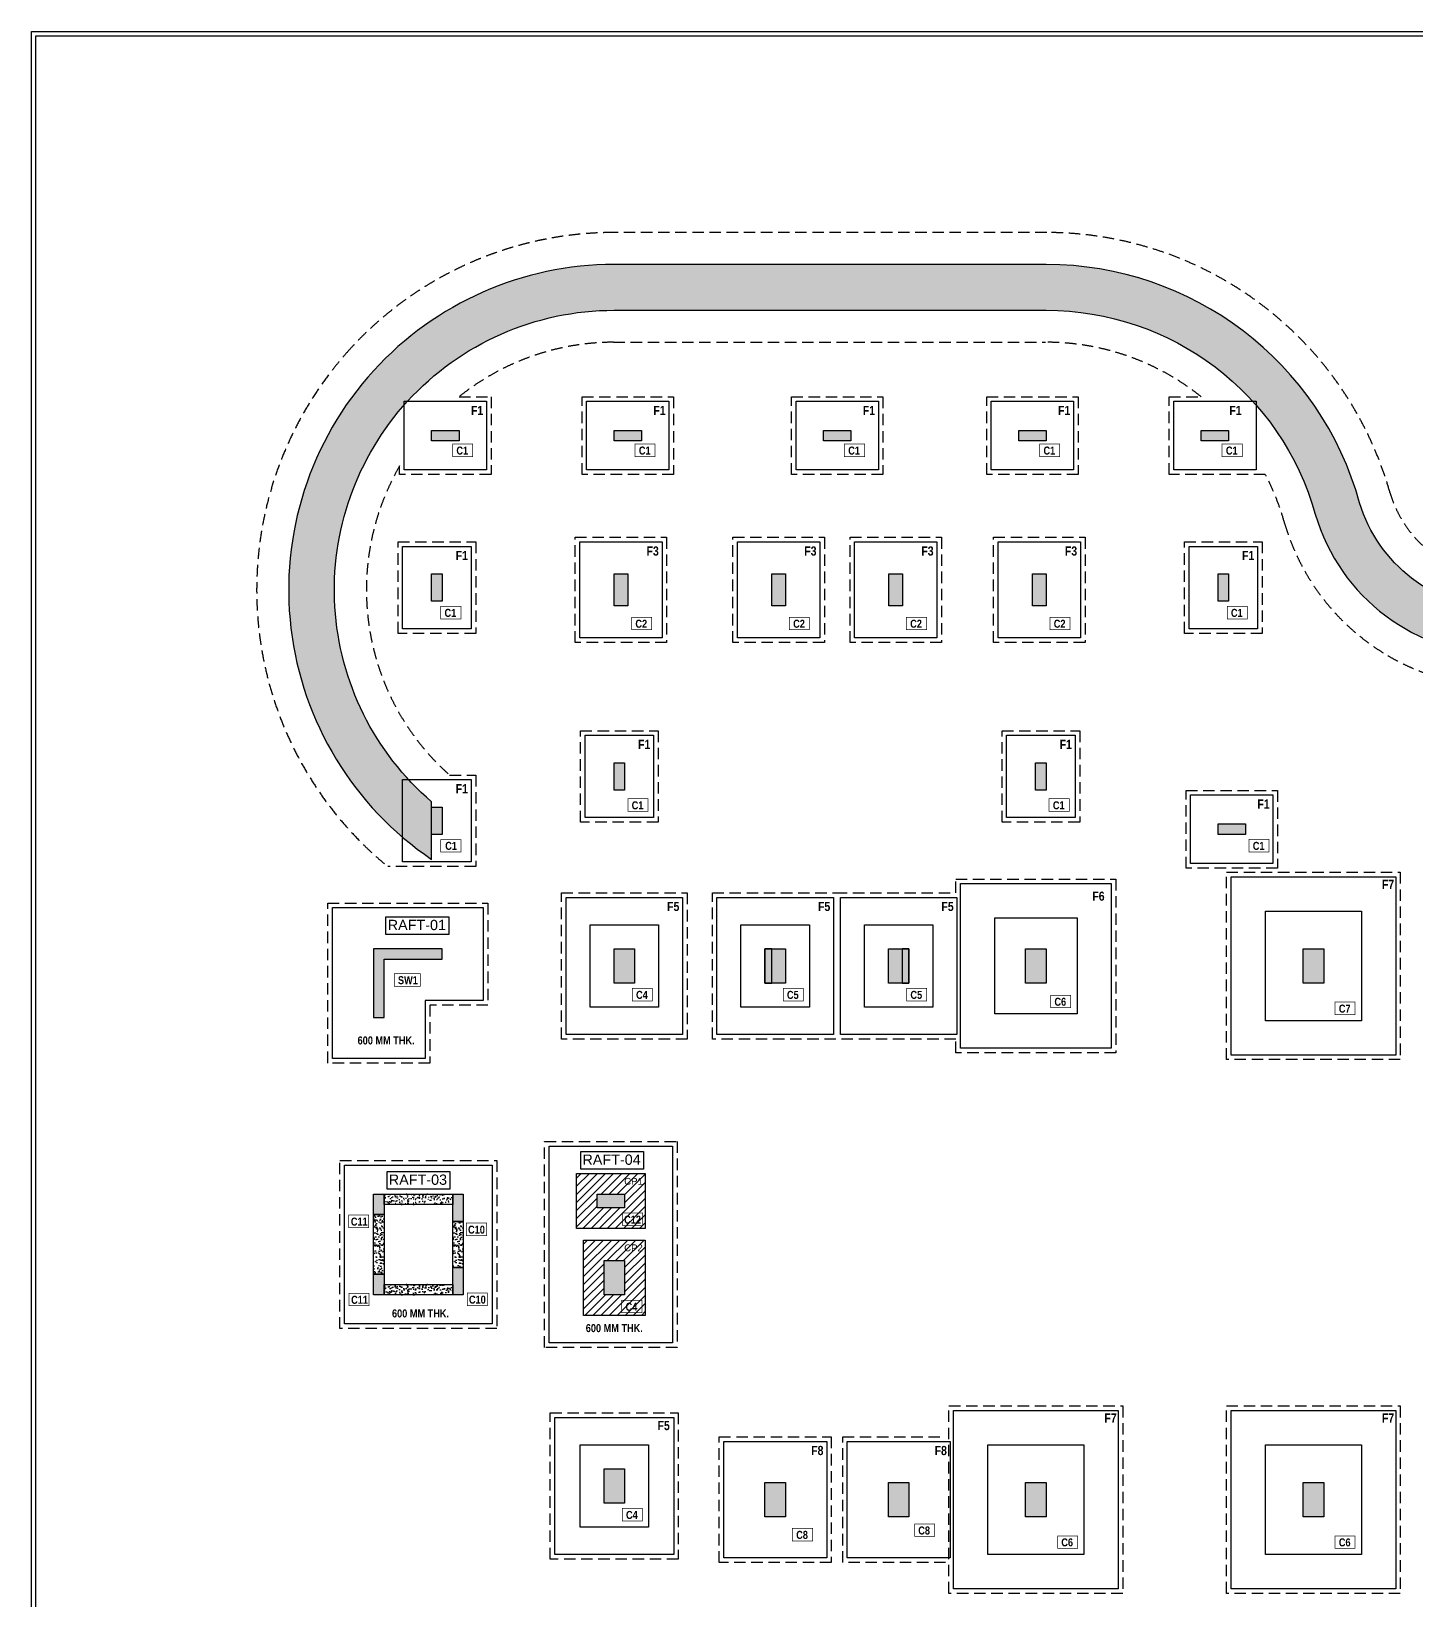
# Model space of a CAD drawing. Header units: millimetres. Extents: x 149548 to 2403857, y -1677380 to -1015873.
# Drawn here: x 2173646 to 2203943, y -1615011 to -1580687 of the extents above; entities that cross this region are included whole.
import ezdxf
from ezdxf.enums import TextEntityAlignment as Align

# ---------------------------------------------------------------- set-up
doc = ezdxf.new("R2010")
doc.units = ezdxf.units.MM
doc.header["$MEASUREMENT"] = 0
doc.linetypes.add('CONTINOUS', pattern=[0])
doc.linetypes.add('HIDDEN', pattern=[0.375, 0.25, -0.125])
for name, color, linetype in [('COL.NO', 1, 'Continuous'), ('COL.NO.', 6, 'Continuous'), ('F1', 10, 'Continuous'), ('F3', 50, 'Continuous'), ('F5', 130, 'Continuous'), ('F6', 140, 'Continuous'), ('F7', 160, 'Continuous'), ('F8', 190, 'Continuous'), ('Footing', 4, 'Continuous'), ('Footing_#_ST', 1, 'Continuous'), ('Footing_ST', 241, 'Continuous'), ('Gabion Wall', 7, 'Continuous'), ('Hatch', 8, 'Continuous'), ('Pcc_ST', 6, 'Continuous'), ('STR.COLUMN', 1, 'Continuous')]:
    doc.layers.add(name, color=color, linetype=linetype)
doc.styles.add('arial', font='arial.ttf')
doc.styles.add('ARIAL2', font='arial.ttf')
doc.styles.add('G2-TEXT', font='ARIALNB.TTF', dxfattribs={"height": 2.5})
doc.styles.add('G3-TEXT', font='ARIALNB.TTF', dxfattribs={"height": 3})
pattern_1 = [(45, (261156.2745580263, -105313.8672840141), (-88.38834764831846, 88.38834764831846), [])]

# ---------------------------------------------------------------- blocks, each defined once
blk = doc.blocks.new('Latest_Column')
at = {"layer": 'STR.COLUMN'}
h = blk.add_hatch(color=3, dxfattribs=at)
h.dxf.hatch_style = 1
h.paths.add_polyline_path([(1242322.2089967, -1252282.944410763), (1242322.2089967, -1252512.944410745), (1241722.2089967, -1252512.944410745), (1241722.2089967, -1252282.944410763)])
h = blk.add_hatch(color=3, dxfattribs=at)
h.dxf.hatch_style = 1
h.paths.add_polyline_path([(1246312.208996662, -1252282.944410781), (1246312.208996662, -1252512.944410763), (1245712.208996662, -1252512.944410763), (1245712.208996662, -1252282.944410781)])
h = blk.add_hatch(color=3, dxfattribs=at)
h.dxf.hatch_style = 1
h.paths.add_polyline_path([(1250892.2089967, -1252282.944410781), (1250892.2089967, -1252512.944410763), (1250292.2089967, -1252512.944410763), (1250292.2089967, -1252282.944410781)])
h = blk.add_hatch(color=3, dxfattribs=at)
h.dxf.hatch_style = 1
h.paths.add_polyline_path([(1255162.2089967, -1252282.944410763), (1255162.2089967, -1252512.944410745), (1254562.2089967, -1252512.944410745), (1254562.2089967, -1252282.944410763)])
h = blk.add_hatch(color=3, dxfattribs=at)
h.dxf.hatch_style = 1
h.paths.add_polyline_path([(1259152.208996661, -1252282.944410763), (1259152.208996661, -1252512.944410745), (1258552.208996661, -1252512.944410745), (1258552.208996661, -1252282.944410763)])
h = blk.add_hatch(color=3, dxfattribs=at)
h.dxf.hatch_style = 1
h.paths.add_polyline_path([(1241722.208996719, -1255422.947928279), (1241952.2089967, -1255422.947928279), (1241952.2089967, -1256022.947928279), (1241722.208996719, -1256022.947928279)])
at = {"layer": 'STR.COLUMN', "transparency": 33554687}
h = blk.add_hatch(color=256, dxfattribs=at)
h.dxf.hatch_style = 1
h.paths.add_polyline_path([(1245712.2089967, -1255422.947928279), (1245712.2089967, -1256122.947928279), (1246012.2089967, -1256122.947928279), (1246012.2089967, -1255422.947928279)])
h = blk.add_hatch(color=256, dxfattribs=at)
h.dxf.hatch_style = 1
h.paths.add_polyline_path([(1249162.2089967, -1255422.947928279), (1249162.2089967, -1256122.947928279), (1249462.2089967, -1256122.947928279), (1249462.2089967, -1255422.947928279)])
h = blk.add_hatch(color=256, dxfattribs=at)
h.dxf.hatch_style = 1
h.paths.add_polyline_path([(1251722.2089967, -1255422.947928279), (1251722.2089967, -1256122.947928279), (1252022.2089967, -1256122.947928279), (1252022.2089967, -1255422.947928279)])
h = blk.add_hatch(color=256, dxfattribs=at)
h.dxf.hatch_style = 1
h.paths.add_polyline_path([(1254862.2089967, -1255422.947928279), (1254862.2089967, -1256122.947928279), (1255162.2089967, -1256122.947928279), (1255162.2089967, -1255422.947928279)])
at = {"layer": 'STR.COLUMN'}
h = blk.add_hatch(color=3, dxfattribs=at)
h.dxf.hatch_style = 1
h.paths.add_polyline_path([(1258922.20899668, -1255422.947928279), (1259152.208996661, -1255422.947928279), (1259152.208996661, -1256022.947928279), (1258922.20899668, -1256022.947928279)])
h = blk.add_hatch(color=3, dxfattribs=at)
h.dxf.hatch_style = 1
h.paths.add_polyline_path([(1245712.208996718, -1259552.572485063), (1245942.208996718, -1259552.572485063), (1245942.208996718, -1260152.572485063), (1245712.208996718, -1260152.572485063)])
at = {"layer": 'STR.COLUMN', "transparency": 33554687}
h = blk.add_hatch(color=3, dxfattribs=at)
h.dxf.hatch_style = 1
h.paths.add_polyline_path([(1254932.208996718, -1259552.572485063), (1254932.208996718, -1260152.572485063), (1255162.208996718, -1260152.572485063), (1255162.208996718, -1259552.572485063)])
at = {"layer": 'STR.COLUMN'}
h = blk.add_hatch(color=3, dxfattribs=at)
h.dxf.hatch_style = 1
h.paths.add_polyline_path([(1241722.208996736, -1260522.947928279), (1241952.208996736, -1260522.947928279), (1241952.208996736, -1261122.947928279), (1241722.208996736, -1261122.947928279)])
h = blk.add_hatch(color=3, dxfattribs=at)
h.dxf.hatch_style = 1
h.paths.add_polyline_path([(1259522.208996661, -1260892.947928279), (1259522.208996661, -1261122.947928279), (1258922.208996661, -1261122.947928279), (1258922.208996661, -1260892.947928279)])
at = {"layer": 'STR.COLUMN', "transparency": 33554687}
h = blk.add_hatch(color=256, dxfattribs=at)
h.dxf.hatch_style = 1
h.paths.add_polyline_path([(1240452.2089967, -1263622.947928279), (1240452.2089967, -1265122.947928279), (1240682.2089967, -1265122.947928279), (1240682.2089967, -1263852.947928279), (1241952.2089967, -1263852.947928279), (1241952.2089967, -1263622.947928279)])
h = blk.add_hatch(color=256, dxfattribs=at)
h.dxf.hatch_style = 1
h.paths.add_polyline_path([(1245712.2089967, -1264372.947928279), (1246162.2089967, -1264372.947928279), (1246162.2089967, -1263622.947928279), (1245712.2089967, -1263622.947928279)])
h = blk.add_hatch(color=256, dxfattribs=at)
h.dxf.hatch_style = 1
h.paths.add_polyline_path([(1249462.2089967, -1263622.947928279), (1249462.2089967, -1264372.947928279), (1249012.2089967, -1264372.947928279), (1249012.2089967, -1263622.947928279)])
at = {"layer": 'STR.COLUMN'}
h = blk.add_hatch(color=3, dxfattribs=at)
h.dxf.hatch_style = 1
h.paths.add_polyline_path([(1249162.2089967, -1263622.947928279), (1249012.2089967, -1263622.947928279), (1249012.2089967, -1264372.947928279), (1249162.2089967, -1264372.947928279)])
at = {"layer": 'STR.COLUMN', "transparency": 33554687}
h = blk.add_hatch(color=256, dxfattribs=at)
h.dxf.hatch_style = 1
h.paths.add_polyline_path([(1251712.2089967, -1263622.947928279), (1252162.2089967, -1263622.947928279), (1252162.2089967, -1264372.947928279), (1251712.2089967, -1264372.947928279)])
at = {"layer": 'STR.COLUMN'}
h = blk.add_hatch(color=3, dxfattribs=at)
h.dxf.hatch_style = 1
h.paths.add_polyline_path([(1252162.2089967, -1263622.947928279), (1252012.2089967, -1263622.947928279), (1252012.2089967, -1264372.947928279), (1252162.2089967, -1264372.947928279)])
at = {"layer": 'STR.COLUMN', "transparency": 33554687}
h = blk.add_hatch(color=256, dxfattribs=at)
h.dxf.hatch_style = 1
h.paths.add_polyline_path([(1254712.2089967, -1264372.947928279), (1255162.2089967, -1264372.947928279), (1255162.2089967, -1263622.947928279), (1254712.2089967, -1263622.947928279)])
h = blk.add_hatch(color=256, dxfattribs=at)
h.dxf.hatch_style = 1
h.paths.add_polyline_path([(1260782.2089967, -1264372.947928279), (1261232.2089967, -1264372.94792828), (1261232.2089967, -1263852.94792828), (1261232.2089967, -1263622.947928279), (1260782.2089967, -1263622.947928279)])
h = blk.add_hatch(color=256, dxfattribs=at)
h.dxf.hatch_style = 1
h.paths.add_polyline_path([(1240452.2089967, -1268987.947928279), (1240452.2089967, -1269437.947928279), (1240682.2089967, -1269437.947928279), (1240682.2089967, -1268987.947928279)])
h = blk.add_hatch(color=256, dxfattribs=at)
h.dxf.hatch_style = 1
h.paths.add_polyline_path([(1242182.2089967, -1269587.947928279), (1242412.2089967, -1269587.947928279), (1242412.2089967, -1268987.947928279), (1242182.2089967, -1268987.947928279)])
h = blk.add_hatch(color=256, dxfattribs=at)
h.dxf.hatch_style = 1
h.paths.add_polyline_path([(1245342.2089967, -1269287.947928279), (1245942.2089967, -1269287.947928279), (1245942.2089967, -1268987.947928279), (1245342.2089967, -1268987.947928279)])
h = blk.add_hatch(color=256, dxfattribs=at)
h.dxf.hatch_style = 1
h.paths.add_polyline_path([(1242182.2089967, -1271192.947928279), (1242412.2089967, -1271192.947928279), (1242412.2089967, -1270592.947928279), (1242182.2089967, -1270592.947928279)])
h = blk.add_hatch(color=256, dxfattribs=at)
h.dxf.hatch_style = 1
h.paths.add_polyline_path([(1245492.2089967, -1271192.947928279), (1245942.2089967, -1271192.947928279), (1245942.2089967, -1270442.947928279), (1245492.2089967, -1270442.947928279)])
h = blk.add_hatch(color=256, dxfattribs=at)
h.dxf.hatch_style = 1
h.paths.add_polyline_path([(1240452.2089967, -1270742.947928279), (1240452.2089967, -1271192.947928279), (1240682.2089967, -1271192.947928279), (1240682.2089967, -1270742.947928279)])
h = blk.add_hatch(color=256, dxfattribs=at)
h.dxf.hatch_style = 1
h.paths.add_polyline_path([(1245492.2089967, -1275747.947928279), (1245942.2089967, -1275747.947928279), (1245942.2089967, -1274997.947928279), (1245492.2089967, -1274997.947928279)])
h = blk.add_hatch(color=3, dxfattribs=at)
h.dxf.hatch_style = 1
h.paths.add_polyline_path([(1249012.2089967, -1276047.947928279), (1249462.2089967, -1276047.947928279), (1249462.2089967, -1275297.947928279), (1249012.2089967, -1275297.947928279)])
h = blk.add_hatch(color=3, dxfattribs=at)
h.dxf.hatch_style = 1
h.paths.add_polyline_path([(1251712.2089967, -1276047.947928279), (1252162.2089967, -1276047.947928279), (1252162.2089967, -1275297.947928279), (1251712.2089967, -1275297.947928279)])
h = blk.add_hatch(color=256, dxfattribs=at)
h.dxf.hatch_style = 1
h.paths.add_polyline_path([(1254712.2089967, -1276047.947928279), (1255162.2089967, -1276047.947928279), (1255162.2089967, -1275297.947928279), (1254712.2089967, -1275297.947928279)])
h = blk.add_hatch(color=256, dxfattribs=at)
h.dxf.hatch_style = 1
h.paths.add_polyline_path([(1260782.2089967, -1276047.947928279), (1261232.2089967, -1276047.947928279), (1261232.2089967, -1275297.947928279), (1260782.2089967, -1275297.947928279)])
at = {"layer": 'STR.COLUMN', "color": 5}
for points in [[(1242322.2089967, -1252282.944410763), (1242322.2089967, -1252512.944410745), (1241722.2089967, -1252512.944410745), (1241722.2089967, -1252282.944410763), (1242322.2089967, -1252282.944410763)], [(1246312.208996662, -1252282.944410781), (1246312.208996662, -1252512.944410763), (1245712.208996662, -1252512.944410763), (1245712.208996662, -1252282.944410781), (1246312.208996662, -1252282.944410781)], [(1250892.2089967, -1252282.944410781), (1250892.2089967, -1252512.944410763), (1250292.2089967, -1252512.944410763), (1250292.2089967, -1252282.944410781), (1250892.2089967, -1252282.944410781)], [(1255162.2089967, -1252282.944410763), (1255162.2089967, -1252512.944410745), (1254562.2089967, -1252512.944410745), (1254562.2089967, -1252282.944410763), (1255162.2089967, -1252282.944410763)], [(1259152.208996661, -1252282.944410763), (1259152.208996661, -1252512.944410745), (1258552.208996661, -1252512.944410745), (1258552.208996661, -1252282.944410763), (1259152.208996661, -1252282.944410763)], [(1241722.208996719, -1255422.947928279), (1241952.2089967, -1255422.947928279), (1241952.2089967, -1256022.947928279), (1241722.208996719, -1256022.947928279), (1241722.208996719, -1255422.947928279)], [(1258922.20899668, -1255422.947928279), (1259152.208996661, -1255422.947928279), (1259152.208996661, -1256022.947928279), (1258922.20899668, -1256022.947928279), (1258922.20899668, -1255422.947928279)], [(1245712.208996718, -1259552.572485063), (1245942.208996718, -1259552.572485063), (1245942.208996718, -1260152.572485063), (1245712.208996718, -1260152.572485063), (1245712.208996718, -1259552.572485063)], [(1254932.208996718, -1259552.572485063), (1255162.208996718, -1259552.572485063), (1255162.208996718, -1260152.572485063), (1254932.208996718, -1260152.572485063), (1254932.208996718, -1259552.572485063)], [(1241722.208996736, -1260522.947928279), (1241952.208996736, -1260522.947928279), (1241952.208996736, -1261122.947928279), (1241722.208996736, -1261122.947928279)], [(1259522.208996661, -1260892.947928279), (1259522.208996661, -1261122.947928279), (1258922.208996661, -1261122.947928279), (1258922.208996661, -1260892.947928279)], [(1249462.2089967, -1263622.947928279), (1249462.2089967, -1264372.947928279), (1249012.2089967, -1264372.947928279), (1249012.2089967, -1263622.947928279)], [(1249162.2089967, -1263622.947928279), (1249012.2089967, -1263622.947928279), (1249012.2089967, -1264372.947928279), (1249162.2089967, -1264372.947928279)], [(1251712.2089967, -1263622.947928279), (1252162.2089967, -1263622.947928279), (1252162.2089967, -1264372.947928279), (1251712.2089967, -1264372.947928279), (1251712.2089967, -1263622.947928279)], [(1252162.2089967, -1263622.947928279), (1252012.2089967, -1263622.947928279), (1252012.2089967, -1264372.947928279), (1252162.2089967, -1264372.947928279)], [(1260782.2089967, -1263622.947928279), (1261232.2089967, -1263622.947928279), (1261232.2089967, -1263852.94792828), (1261232.2089967, -1263852.94792828), (1261232.2089967, -1264372.94792828), (1260782.2089967, -1264372.947928279), (1260782.2089967, -1263622.947928279)]]:
    blk.add_lwpolyline(points, close=True, dxfattribs=at)
for points in [[(1245712.2089967, -1255422.947928279), (1246012.2089967, -1255422.947928279), (1246012.2089967, -1256122.947928279), (1245712.2089967, -1256122.947928279), (1245712.2089967, -1255422.947928279)], [(1249162.2089967, -1255422.947928279), (1249462.2089967, -1255422.947928279), (1249462.2089967, -1256122.947928279), (1249162.2089967, -1256122.947928279), (1249162.2089967, -1255422.947928279)], [(1251722.2089967, -1255422.947928279), (1252022.2089967, -1255422.947928279), (1252022.2089967, -1256122.947928279), (1251722.2089967, -1256122.947928279), (1251722.2089967, -1255422.947928279)], [(1254862.2089967, -1255422.947928279), (1255162.2089967, -1255422.947928279), (1255162.2089967, -1256122.947928279), (1254862.2089967, -1256122.947928279), (1254862.2089967, -1255422.947928279)], [(1240452.2089967, -1263622.947928279), (1240452.2089967, -1265122.947928279), (1240682.2089967, -1265122.947928279), (1240682.2089967, -1263852.947928279), (1241952.2089967, -1263852.947928279), (1241952.2089967, -1263622.947928279), (1240452.2089967, -1263622.947928279)], [(1245712.2089967, -1263622.947928279), (1246162.2089967, -1263622.947928279), (1246162.2089967, -1264372.947928279), (1245712.2089967, -1264372.947928279), (1245712.2089967, -1263622.947928279)], [(1254712.2089967, -1263622.947928279), (1255162.2089967, -1263622.947928279), (1255162.2089967, -1264372.947928279), (1254712.2089967, -1264372.947928279), (1254712.2089967, -1263622.947928279)], [(1240452.2089967, -1268987.947928279), (1240682.2089967, -1268987.947928279), (1240682.2089967, -1269437.947928279), (1240452.2089967, -1269437.947928279), (1240452.2089967, -1268987.947928279)], [(1242182.2089967, -1268987.947928279), (1242412.2089967, -1268987.947928279), (1242412.2089967, -1269587.947928279), (1242182.2089967, -1269587.947928279), (1242182.2089967, -1268987.947928279)], [(1245342.2089967, -1268987.947928279), (1245942.2089967, -1268987.947928279), (1245942.2089967, -1269287.947928279), (1245342.2089967, -1269287.947928279), (1245342.2089967, -1268987.947928279)], [(1242182.2089967, -1270592.947928279), (1242412.2089967, -1270592.947928279), (1242412.2089967, -1271192.947928279), (1242182.2089967, -1271192.947928279), (1242182.2089967, -1270592.947928279)], [(1245492.2089967, -1270442.947928279), (1245942.2089967, -1270442.947928279), (1245942.2089967, -1271192.947928279), (1245492.2089967, -1271192.947928279), (1245492.2089967, -1270442.947928279)], [(1240452.2089967, -1270742.947928279), (1240682.2089967, -1270742.947928279), (1240682.2089967, -1271192.947928279), (1240452.2089967, -1271192.947928279), (1240452.2089967, -1270742.947928279)], [(1245492.2089967, -1274997.947928279), (1245942.2089967, -1274997.947928279), (1245942.2089967, -1275747.947928279), (1245492.2089967, -1275747.947928279), (1245492.2089967, -1274997.947928279)], [(1249012.2089967, -1275297.947928279), (1249462.2089967, -1275297.947928279), (1249462.2089967, -1276047.947928279), (1249012.2089967, -1276047.947928279), (1249012.2089967, -1275297.947928279)], [(1251712.2089967, -1275297.947928279), (1252162.2089967, -1275297.947928279), (1252162.2089967, -1276047.947928279), (1251712.2089967, -1276047.947928279), (1251712.2089967, -1275297.947928279)], [(1254712.2089967, -1275297.947928279), (1255162.2089967, -1275297.947928279), (1255162.2089967, -1276047.947928279), (1254712.2089967, -1276047.947928279), (1254712.2089967, -1275297.947928279)], [(1260782.2089967, -1275297.947928279), (1261232.2089967, -1275297.947928279), (1261232.2089967, -1276047.947928279), (1260782.2089967, -1276047.947928279), (1260782.2089967, -1275297.947928279)]]:
    blk.add_lwpolyline(points, dxfattribs=at)

msp = doc.modelspace()

# ---------------------------------------------------------------- hatches: boundary and pattern name
at = {"layer": 'Gabion Wall'}
h = msp.add_hatch(dxfattribs=at)
h.set_pattern_fill('ANSI36', color=8, scale=1000)
h.set_pattern_definition([(45, (258427.7868638844, -201005.035902448), (66.29126073623883, 243.0679560328757), [312.5000000000005, -62.50000000000011, 0, -62.50000000000011])])
edge = h.paths.add_edge_path()
edge.add_arc((2186390.328446004, -1592903.842627073), 6116.978292164549, 137.596062077165, 229.2860594930701, ccw=False)
edge.add_arc((2186390.328446005, -1592903.842627073), 6116.978292165074, 90.00000000000438, 137.5960620771678, ccw=False)
edge.add_line((2186390.328446005, -1586786.864334908), (2195840.328445951, -1586786.864334908))
edge.add_arc((2195841.871134251, -1592899.251089939), 6112.38694970827, 15.669600682847317, 90.01446072220352, ccw=False)
edge.add_arc((2205832.58764703, -1590047.942868627), 4277.392892624552, 196.2985217793646, 270.000000000004)
edge.add_arc((2206329.88851171, -1667974.29230483), 73650.63549018366, 89.8712975400237, 90.38687320235869, ccw=False)
edge.add_line((2206495.328445951, -1594323.842627071), (2206495.328445951, -1593323.842627071))
edge.add_arc((2206300.553674154, -1325528.949882897), 267794.9635767544, 269.8750225816221, 270.041672827653, ccw=False)
edge.add_arc((2205832.58764703, -1590047.942868626), 3277.392892625012, 196.9006126921874, 267.9687474159747, ccw=False)
edge.add_arc((2195841.435431177, -1592900.557226165), 7113.692977388166, 15.489834590217, 90.00891598525823)
edge.add_line((2195840.328445951, -1585786.864334908), (2186390.328446005, -1585786.864334908))
edge.add_arc((2186390.328446005, -1592903.842627076), 7116.978292167383, 90.00000000001124, 137.6234041501923)
edge.add_arc((2186390.328446005, -1592903.842627073), 7116.978292164869, 137.6234041501999, 235.9005401058864)
edge.add_line((2182400.328445951, -1598797.167665684), (2182400.328445951, -1597540.363243482))
at = {"layer": 'Hatch', "linetype": 'CONTINOUS', "ltscale": 96}
h = msp.add_hatch(dxfattribs=at)
h.set_pattern_fill('ANSI31', color=8, scale=1000)
h.set_pattern_definition(pattern_1)
h.paths.add_polyline_path([(2185570.328445951, -1605668.842627071), (2185570.328445951, -1606868.842627071), (2187070.328445951, -1606868.842627071), (2187070.328445951, -1605668.842627071)])
h.paths.add_polyline_path([(2186020.328445951, -1606118.842627071), (2186620.328445951, -1606118.842627071), (2186620.328445951, -1606418.842627071), (2186020.328445951, -1606418.842627071)], flags=16)
at = {"layer": 'Hatch'}
h = msp.add_hatch(dxfattribs=at)
h.set_pattern_fill('AR-CONC', color=8, scale=25, angle=180)
h.set_pattern_definition([(230, (197002.7868638844, -107776.5640363339), (-179.3150456501884, 15.68803374564881), [18.75, -206.25]), (175, (197002.7868638844, -107776.5640363339), (34.68783340325, -188.048033425003), [15, -165]), (280.4514444600001, (196987.8439436345, -107775.2567003339), (-144.6272116817779, -172.3599977421574), [15.93504799999998, -175.2855279999997]), (226.1841999999999, (197002.7868638844, -107826.5640363339), (-266.810332667893, 41.37982019826918), [28.125, -309.3749999999999]), (276.63563549, (196980.5526776344, -107823.115709584), (-233.6654864185572, -243.5296501936374), [23.90258549999998, -262.9284399999997]), (171.1841639899999, (197002.7868638844, -107826.5640363339), (-233.6654862636935, -243.5296500674972), [22.5, -247.50000025]), (201, (196977.7868638844, -107814.0640363339), (-149.2267630296154, 100.6547226663347), [18.75, -206.2499999999999]), (145.9999999999999, (196977.7868638844, -107814.0640363339), (-60.82883298039563, -181.2875112617132), [15, -165]), (251.45144474, (196965.3513003844, -107805.6761428339), (-210.0555941824928, -80.63278820158848), [15.93504749999998, -175.2855279999996]), (217.5, (197002.7868638844, -107776.5640363339), (-3.039963829322645, -83.22346345782788), [0, -163, 0, -167.5, 0, -165.625]), (187.4999999999998, (197002.7868638844, -107776.5640363339), (-65.76738436053718, -98.60292797059009), [0, -95.49999999999997, 0, -159.2499999999999, 0, -63.12499999999999]), (147.5, (197058.5368638844, -107776.5640363339), (-133.4556090431022, 5.638717933594983), [0, -62.5, 0, -195, 0, -258.75]), (137.5, (197083.5368638844, -107776.5640363339), (-145.7965423355966, -25.02624558307938), [0, -81.25, 0, -129.5, 0, -183.75])])
h.paths.add_polyline_path([(2181360.328445944, -1606118.842627071), (2182860.328445951, -1606118.842627071), (2182860.328445951, -1606348.842627069), (2181360.328445944, -1606348.842627069)])
h = msp.add_hatch(dxfattribs=at)
h.set_pattern_fill('AR-CONC', color=8, scale=25, angle=89.99999999999999)
h.set_pattern_definition([(140, (3679702.607036687, 377638.698954988), (15.68803374564884, 179.3150456501884), [18.75, -206.25]), (84.99999999999997, (3679702.607036687, 377638.698954988), (-188.048033425003, -34.68783340324997), [14.99999999999999, -164.9999999999999]), (190.4514444599999, (3679703.914372686, 377653.6418752379), (-172.3599977421574, 144.627211681778), [15.93504799999998, -175.2855279999997]), (136.1841999999999, (3679652.607036687, 377638.698954988), (41.37982019826923, 266.810332667893), [28.125, -309.3749999999999]), (186.6356354899998, (3679656.055363436, 377660.9331412378), (-243.5296501936373, 233.6654864185572), [23.90258549999999, -262.9284399999998]), (81.1841639899999, (3679652.607036687, 377638.698954988), (-243.5296500674971, 233.6654862636935), [22.5, -247.50000025]), (110.9999999999999, (3679665.107036687, 377663.698954988), (100.6547226663348, 149.2267630296154), [18.74999999999996, -206.2499999999996]), (55.99999999999994, (3679665.107036687, 377663.698954988), (-181.2875112617132, 60.82883298039567), [14.99999999999998, -164.9999999999997]), (161.45144474, (3679673.494930186, 377676.1345184881), (-80.63278820158844, 210.0555941824928), [15.93504749999999, -175.2855279999998]), (127.5, (3679702.607036687, 377638.698954988), (-83.22346345782788, 3.03996382932266), [0, -163, 0, -167.5, 0, -165.625]), (97.4999999999997, (3679702.607036687, 377638.698954988), (-98.60292797059007, 65.76738436053719), [0, -95.49999999999991, 0, -159.2499999999998, 0, -63.12499999999996]), (57.49999999999998, (3679702.607036687, 377582.948954988), (5.638717933595008, 133.4556090431022), [0, -62.49999999999992, 0, -194.9999999999997, 0, -258.7499999999994]), (47.49999999999999, (3679702.607036687, 377557.948954988), (-25.02624558307935, 145.7965423355966), [0, -81.25, 0, -129.5, 0, -183.75])])
h.paths.add_polyline_path([(2181360.32844595, -1606568.842627071), (2181360.32844595, -1607873.842627071), (2181130.328445951, -1607873.842627071), (2181130.328445951, -1606568.842627071)])
h = msp.add_hatch(dxfattribs=at)
h.set_pattern_fill('AR-CONC', color=8, scale=25, angle=89.99999999999999)
h.set_pattern_definition([(140, (3681432.607036687, 377638.698954988), (15.68803374564884, 179.3150456501884), [18.75, -206.25]), (84.99999999999997, (3681432.607036687, 377638.698954988), (-188.048033425003, -34.68783340324997), [14.99999999999999, -164.9999999999999]), (190.4514444599999, (3681433.914372686, 377653.6418752379), (-172.3599977421574, 144.627211681778), [15.93504799999998, -175.2855279999997]), (136.1841999999999, (3681382.607036687, 377638.698954988), (41.37982019826923, 266.810332667893), [28.125, -309.3749999999999]), (186.6356354899998, (3681386.055363436, 377660.9331412378), (-243.5296501936373, 233.6654864185572), [23.90258549999999, -262.9284399999999]), (81.1841639899999, (3681382.607036687, 377638.698954988), (-243.5296500674971, 233.6654862636935), [22.5, -247.50000025]), (110.9999999999999, (3681395.107036687, 377663.698954988), (100.6547226663348, 149.2267630296154), [18.74999999999997, -206.2499999999996]), (55.99999999999994, (3681395.107036687, 377663.698954988), (-181.2875112617132, 60.82883298039567), [14.99999999999998, -164.9999999999997]), (161.45144474, (3681403.494930186, 377676.1345184881), (-80.63278820158844, 210.0555941824928), [15.93504749999999, -175.2855279999998]), (127.5, (3681432.607036687, 377638.698954988), (-83.22346345782788, 3.03996382932266), [0, -163, 0, -167.5, 0, -165.625]), (97.4999999999997, (3681432.607036687, 377638.698954988), (-98.60292797059007, 65.76738436053719), [0, -95.49999999999991, 0, -159.2499999999998, 0, -63.12499999999996]), (57.49999999999998, (3681432.607036687, 377582.948954988), (5.638717933595008, 133.4556090431022), [0, -62.49999999999993, 0, -194.9999999999997, 0, -258.7499999999994]), (47.49999999999999, (3681432.607036687, 377557.948954988), (-25.02624558307935, 145.7965423355966), [0, -81.25, 0, -129.5, 0, -183.75])])
h.paths.add_polyline_path([(2183090.328445949, -1606718.842627071), (2183090.32844595, -1607723.842627071), (2182860.328445951, -1607723.842627071), (2182860.328445951, -1606718.842627071)])
at = {"layer": 'Hatch', "linetype": 'CONTINOUS', "ltscale": 96}
h = msp.add_hatch(dxfattribs=at)
h.set_pattern_fill('ANSI31', color=8, scale=1000)
h.set_pattern_definition(pattern_1)
h.paths.add_polyline_path([(2187070.328445951, -1608773.842627071), (2187070.328445951, -1607123.842627071), (2185720.328445951, -1607123.842627071), (2185720.328445951, -1608773.842627071)])
h.paths.add_polyline_path([(2186170.328445951, -1607573.842627071), (2186620.328445951, -1607573.842627071), (2186620.328445951, -1608323.842627071), (2186170.328445951, -1608323.842627071)], flags=16)
at = {"layer": 'Hatch'}
h = msp.add_hatch(dxfattribs=at)
h.set_pattern_fill('AR-CONC', color=8, scale=25, angle=180)
h.set_pattern_definition([(230, (197002.7868638844, -109751.5640363339), (-179.3150456501884, 15.68803374564881), [18.75, -206.25]), (175, (197002.7868638844, -109751.5640363339), (34.68783340325, -188.048033425003), [15, -165]), (280.4514444600001, (196987.8439436345, -109750.2567003339), (-144.6272116817779, -172.3599977421574), [15.93504799999998, -175.2855279999997]), (226.1841999999999, (197002.7868638844, -109801.5640363339), (-266.810332667893, 41.37982019826918), [28.125, -309.3749999999999]), (276.63563549, (196980.5526776344, -109798.115709584), (-233.6654864185572, -243.5296501936374), [23.90258549999998, -262.9284399999997]), (171.1841639899999, (197002.7868638844, -109801.5640363339), (-233.6654862636935, -243.5296500674972), [22.5, -247.50000025]), (201, (196977.7868638844, -109789.0640363339), (-149.2267630296154, 100.6547226663347), [18.75, -206.2499999999999]), (145.9999999999999, (196977.7868638844, -109789.0640363339), (-60.82883298039563, -181.2875112617132), [15, -165]), (251.45144474, (196965.3513003844, -109780.6761428339), (-210.0555941824928, -80.63278820158848), [15.93504749999997, -175.2855279999996]), (217.5, (197002.7868638844, -109751.5640363339), (-3.039963829322645, -83.22346345782788), [0, -163, 0, -167.5, 0, -165.625]), (187.4999999999997, (197002.7868638844, -109751.5640363339), (-65.76738436053718, -98.60292797059009), [0, -95.49999999999997, 0, -159.2499999999999, 0, -63.12499999999999]), (147.5, (197058.5368638844, -109751.5640363339), (-133.4556090431022, 5.638717933594983), [0, -62.5, 0, -195, 0, -258.75]), (137.5, (197083.5368638844, -109751.5640363339), (-145.7965423355966, -25.02624558307938), [0, -81.25, 0, -129.5, 0, -183.75])])
h.paths.add_polyline_path([(2181360.328445944, -1608093.842627071), (2182860.328445951, -1608093.842627071), (2182860.328445951, -1608323.842627069), (2181360.328445944, -1608323.842627069)])

# ---------------------------------------------------------------- linework, layer by layer
at = {"lineweight": -3, "elevation": -1.164153218269348e-10}
for points in [[(2278771.288085039, -1580687.352727276), (2278771.288085039, -1654937.352727276), (2173646.288085039, -1654937.352727276), (2173646.288085039, -1580687.352727276)], [(2278677.005363858, -1654843.070006078), (2173740.570806222, -1654843.070006078), (2173740.570806222, -1580781.635448459), (2278677.005363858, -1580781.635448459)]]:
    msp.add_lwpolyline(points, close=True, dxfattribs=at)
at = {"color": 8, "const_width": 14.7637875, "elevation": -1.164153218269348e-10}
for points in [[(2182859.627175569, -1589987.407069376), (2182859.627175569, -1589713.784874378), (2183298.924642315, -1589713.784874378), (2183298.924642323, -1589987.407069376)], [(2186849.62717553, -1589987.407069376), (2186849.62717553, -1589713.784874378), (2187288.924642277, -1589713.784874378), (2187288.924642284, -1589987.407069376)], [(2191429.627175569, -1589987.407069376), (2191429.627175569, -1589713.784874378), (2191868.924642315, -1589713.784874378), (2191868.924642323, -1589987.407069376)], [(2195699.627175568, -1589987.407069376), (2195699.627175568, -1589713.784874378), (2196138.924642314, -1589713.784874378), (2196138.924642322, -1589987.407069376)], [(2199689.627175529, -1589987.407069376), (2199689.627175529, -1589713.784874378), (2200128.924642276, -1589713.784874378), (2200128.924642283, -1589987.407069376)], [(2182599.627175578, -1593537.410586902), (2182599.627175578, -1593263.788391904), (2183038.924642324, -1593263.788391904), (2183038.924642332, -1593537.410586902)], [(2199799.627175539, -1593537.410586902), (2199799.627175539, -1593263.788391904), (2200238.924642285, -1593263.788391904), (2200238.924642293, -1593537.410586902)], [(2186774.627175569, -1593774.910586902), (2186774.627175569, -1593501.288391904), (2187213.924642315, -1593501.288391904), (2187213.924642323, -1593774.910586902)], [(2190224.627175569, -1593774.910586902), (2190224.627175569, -1593501.288391904), (2190663.924642315, -1593501.288391904), (2190663.924642323, -1593774.910586902)], [(2192784.627175569, -1593774.910586902), (2192784.627175569, -1593501.288391904), (2193223.924642315, -1593501.288391904), (2193223.924642323, -1593774.910586902)], [(2195924.627175569, -1593774.910586902), (2195924.627175569, -1593501.288391904), (2196363.924642315, -1593501.288391904), (2196363.924642323, -1593774.910586902)], [(2186694.127175586, -1597746.535143685), (2186694.127175586, -1597472.912948687), (2187133.424642333, -1597472.912948687), (2187133.42464234, -1597746.535143685)], [(2195904.627175586, -1597746.035143685), (2195904.627175586, -1597472.412948687), (2196343.924642333, -1597472.412948687), (2196343.92464234, -1597746.035143685)], [(2182599.627175604, -1598638.910586902), (2182599.627175604, -1598365.288391904), (2183038.924642351, -1598365.288391904), (2183038.924642358, -1598638.910586902)], [(2200277.127175529, -1598634.410586902), (2200277.127175529, -1598360.788391904), (2200716.424642276, -1598360.788391904), (2200716.424642283, -1598634.410586902)], [(2181581.085593502, -1601571.957474724), (2181581.085593502, -1601298.335279726), (2182151.453540596, -1601298.335279726), (2182151.453540604, -1601571.957474724)], [(2186789.277766111, -1601893.008766026), (2186789.277766111, -1601619.386571028), (2187228.575232858, -1601619.386571028), (2187228.575232865, -1601893.008766026)], [(2190089.277766111, -1601893.008766026), (2190089.277766111, -1601619.386571028), (2190528.575232858, -1601619.386571028), (2190528.575232865, -1601893.008766026)], [(2192789.277766111, -1601893.008766026), (2192789.277766111, -1601619.386571028), (2193228.575232858, -1601619.386571028), (2193228.575232865, -1601893.008766026)], [(2195939.277766111, -1602043.008766026), (2195939.277766111, -1601769.386571028), (2196378.575232858, -1601769.386571028), (2196378.575232865, -1602043.008766026)], [(2202159.277766111, -1602193.008766026), (2202159.277766111, -1601919.386571028), (2202598.575232858, -1601919.386571028), (2202598.575232865, -1602193.008766026)], [(2180585.777766111, -1606852.008766026), (2180585.777766111, -1606578.386571028), (2181025.075232858, -1606578.386571028), (2181025.075232865, -1606852.008766026)], [(2186579.098381451, -1606808.770479486), (2186579.098381451, -1606535.148284488), (2187018.395848198, -1606535.148284488), (2187018.395848205, -1606808.770479486)], [(2183161.277766111, -1607027.508766026), (2183161.277766111, -1606753.886571028), (2183600.575232858, -1606753.886571028), (2183600.575232865, -1607027.508766026)], [(2180591.777766111, -1608562.964822069), (2180591.777766111, -1608289.342627071), (2181031.075232858, -1608289.342627071), (2181031.075232865, -1608562.964822069)], [(2183180.59827875, -1608558.464822069), (2183180.59827875, -1608284.842627071), (2183619.895745496, -1608284.842627071), (2183619.895745504, -1608558.464822069)], [(2186559.786570425, -1608715.510071286), (2186559.786570425, -1608441.887876288), (2186999.084037171, -1608441.887876288), (2186999.084037179, -1608715.510071286)], [(2186569.277766111, -1613268.008766026), (2186569.277766111, -1612994.386571028), (2187008.575232858, -1612994.386571028), (2187008.575232865, -1613268.008766026)], [(2190291.290133687, -1613704.78585175), (2190291.290133687, -1613431.163656752), (2190730.587600433, -1613431.163656752), (2190730.587600441, -1613704.78585175)], [(2192961.148008072, -1613608.226796619), (2192961.148008072, -1613334.604601621), (2193400.445474818, -1613334.604601621), (2193400.445474826, -1613608.226796619)], [(2196089.277766111, -1613868.008766026), (2196089.277766111, -1613594.386571028), (2196528.575232858, -1613594.386571028), (2196528.575232865, -1613868.008766026)], [(2202159.277766111, -1613868.008766026), (2202159.277766111, -1613594.386571028), (2202598.575232858, -1613594.386571028), (2202598.575232865, -1613868.008766026)]]:
    msp.add_lwpolyline(points, close=True, dxfattribs=at)
at = {"layer": 'COL.NO', "color": 8, "elevation": -1.164153218269348e-10}
for points in [[(2181402.070195014, -1600052.722513961), (2182776.790851647, -1600052.722513961), (2182776.790851647, -1600440.445062223), (2181402.070195014, -1600440.445062223)], [(2185661.066207252, -1605186.222513961), (2187035.786863884, -1605186.222513961), (2187035.786863884, -1605573.945062223), (2185661.066207252, -1605573.945062223)], [(2181426.066207252, -1605624.222513961), (2182800.786863884, -1605624.222513961), (2182800.786863884, -1606011.945062223), (2181426.066207252, -1606011.945062223)]]:
    msp.add_lwpolyline(points, close=True, dxfattribs=at)
at = {"layer": 'F1', "color": 8, "elevation": -1.164153218269348e-10}
for points in [[(2183600.328445951, -1588778.839109546), (2183600.328445951, -1590278.839109546), (2181800.328445951, -1590278.839109546), (2181800.328445951, -1588778.839109546)], [(2187590.328445912, -1588778.839109564), (2187590.328445912, -1590278.839109564), (2185790.328445912, -1590278.839109564), (2185790.328445912, -1588778.839109564)], [(2192170.328445951, -1588778.839109564), (2192170.328445951, -1590278.839109564), (2190370.328445951, -1590278.839109564), (2190370.328445951, -1588778.839109564)], [(2196440.32844595, -1588778.839109546), (2196440.32844595, -1590278.839109546), (2194640.32844595, -1590278.839109546), (2194640.32844595, -1588778.839109546)], [(2200430.328445912, -1588778.839109546), (2200430.328445912, -1590278.839109546), (2198630.328445912, -1590278.839109546), (2198630.328445912, -1588778.839109546)], [(2181765.32844596, -1591953.842627071), (2183265.32844596, -1591953.842627071), (2183265.32844596, -1593753.842627071), (2181765.32844596, -1593753.842627071)], [(2198965.328445921, -1591953.842627071), (2200465.328445921, -1591953.842627071), (2200465.328445921, -1593753.842627071), (2198965.328445921, -1593753.842627071)], [(2185755.328445968, -1596083.467183854), (2187255.328445968, -1596083.467183854), (2187255.328445968, -1597883.467183854), (2185755.328445968, -1597883.467183854)], [(2194975.328445968, -1596083.467183854), (2196475.328445968, -1596083.467183854), (2196475.328445968, -1597883.467183854), (2194975.328445968, -1597883.467183854)], [(2181765.328445987, -1597053.842627071), (2183265.328445987, -1597053.842627071), (2183265.328445987, -1598853.842627071), (2181765.328445987, -1598853.842627071)], [(2200800.328445912, -1597388.842627071), (2200800.328445912, -1598888.842627071), (2199000.328445912, -1598888.842627071), (2199000.328445912, -1597388.842627071)]]:
    msp.add_lwpolyline(points, close=True, dxfattribs=at)
at = {"layer": 'F3', "color": 8, "elevation": -1.164153218269348e-10}
for points in [[(2185640.328445951, -1591853.842627071), (2187440.328445951, -1591853.842627071), (2187440.328445951, -1593953.842627071), (2185640.328445951, -1593953.842627071)], [(2189090.328445951, -1591853.842627071), (2190890.328445951, -1591853.842627071), (2190890.328445951, -1593953.842627071), (2189090.328445951, -1593953.842627071)], [(2191650.328445951, -1591853.842627071), (2193450.328445951, -1591853.842627071), (2193450.328445951, -1593953.842627071), (2191650.328445951, -1593953.842627071)], [(2194790.328445951, -1591853.842627071), (2196590.328445951, -1591853.842627071), (2196590.328445951, -1593953.842627071), (2194790.328445951, -1593953.842627071)]]:
    msp.add_lwpolyline(points, close=True, dxfattribs=at)
at = {"layer": 'F5', "color": 8, "elevation": -1.164153218269348e-10}
for points in [[(2185340.328445951, -1599628.842627071), (2187890.328445951, -1599628.842627071), (2187890.328445951, -1602628.842627071), (2185340.328445951, -1602628.842627071)], [(2188640.328445951, -1599628.842627071), (2191190.328445951, -1599628.842627071), (2191190.328445951, -1602628.842627071), (2188640.328445951, -1602628.842627071)], [(2191340.328445951, -1599628.842627071), (2193890.328445951, -1599628.842627071), (2193890.328445951, -1602628.842627071), (2191340.328445951, -1602628.842627071)], [(2185865.328445951, -1600228.842627071), (2187365.328445951, -1600228.842627071), (2187365.328445951, -1602028.842627071), (2185865.328445951, -1602028.842627071)], [(2189165.328445951, -1600228.842627071), (2190665.328445951, -1600228.842627071), (2190665.328445951, -1602028.842627071), (2189165.328445951, -1602028.842627071)], [(2191865.328445951, -1600228.842627071), (2193365.328445951, -1600228.842627071), (2193365.328445951, -1602028.842627071), (2191865.328445951, -1602028.842627071)], [(2185095.328445951, -1611003.842627071), (2187695.328445951, -1611003.842627071), (2187695.328445951, -1614003.842627071), (2185095.328445951, -1614003.842627071)], [(2185645.328445951, -1611603.842627071), (2187145.328445951, -1611603.842627071), (2187145.328445951, -1613403.842627071), (2185645.328445951, -1613403.842627071)]]:
    msp.add_lwpolyline(points, close=True, dxfattribs=at)
at = {"layer": 'F6', "color": 8, "elevation": -1.164153218269348e-10}
for points in [[(2193965.328445951, -1599328.842627071), (2197265.328445951, -1599328.842627071), (2197265.328445951, -1602928.842627071), (2193965.328445951, -1602928.842627071)], [(2194715.328445951, -1600078.842627071), (2196515.328445951, -1600078.842627071), (2196515.328445951, -1602178.842627071), (2194715.328445951, -1602178.842627071)]]:
    msp.add_lwpolyline(points, close=True, dxfattribs=at)
at = {"layer": 'F7', "color": 8, "elevation": -1.164153218269348e-10}
for points in [[(2199885.328445951, -1599178.842627071), (2203485.328445951, -1599178.842627071), (2203485.328445951, -1603078.842627071), (2199885.328445951, -1603078.842627071)], [(2200635.328445951, -1599928.842627071), (2202735.328445951, -1599928.842627071), (2202735.328445951, -1602328.842627071), (2200635.328445951, -1602328.842627071)], [(2193815.328445951, -1610853.842627071), (2197415.328445951, -1610853.842627071), (2197415.328445951, -1614753.842627071), (2193815.328445951, -1614753.842627071)], [(2199885.328445951, -1610853.842627071), (2203485.328445951, -1610853.842627071), (2203485.328445951, -1614753.842627071), (2199885.328445951, -1614753.842627071)], [(2194565.328445951, -1611603.842627071), (2196665.328445951, -1611603.842627071), (2196665.328445951, -1614003.842627071), (2194565.328445951, -1614003.842627071)], [(2200635.328445951, -1611603.842627071), (2202735.328445951, -1611603.842627071), (2202735.328445951, -1614003.842627071), (2200635.328445951, -1614003.842627071)]]:
    msp.add_lwpolyline(points, close=True, dxfattribs=at)
at = {"layer": 'F8', "color": 8, "elevation": -1.164153218269348e-10}
for points in [[(2188790.328445951, -1611528.842627071), (2191040.328445951, -1611528.842627071), (2191040.328445951, -1614078.842627071), (2188790.328445951, -1614078.842627071)], [(2191490.328445951, -1611528.842627071), (2193740.328445951, -1611528.842627071), (2193740.328445951, -1614078.842627071), (2191490.328445951, -1614078.842627071)]]:
    msp.add_lwpolyline(points, close=True, dxfattribs=at)
at = {"layer": 'Footing', "color": 8, "elevation": -1.164153218269348e-10}
msp.add_lwpolyline([(2180230.328445951, -1599853.842627071), (2183530.328445951, -1599853.842627071), (2183530.328445951, -1601883.842627071), (2182260.328445951, -1601883.842627071), (2182260.328445951, -1603153.842627071), (2180230.328445951, -1603153.842627071)], close=True, dxfattribs=at)
at = {"layer": 'Footing_ST', "color": 8, "elevation": -1.164153218269348e-10}
for points in [[(2184970.328445951, -1605068.842627071), (2187670.328445951, -1605068.842627071), (2187670.328445951, -1609373.842627071), (2184970.328445951, -1609373.842627071)], [(2180495.328445951, -1605483.842627071), (2183725.328445951, -1605483.842627071), (2183725.328445951, -1608958.842627071), (2180495.328445951, -1608958.842627071)], [(2185570.328445951, -1605668.842627071), (2187070.328445951, -1605668.842627071), (2187070.328445951, -1606868.842627071), (2185570.328445951, -1606868.842627071)], [(2187070.328445951, -1608773.842627071), (2185720.328445951, -1608773.842627071), (2185720.328445951, -1607123.842627071), (2187070.328445951, -1607123.842627071)]]:
    msp.add_lwpolyline(points, close=True, dxfattribs=at)
at = {"layer": 'Gabion Wall', "color": 8, "elevation": -1.164153218269348e-10}
msp.add_lwpolyline([(2182400.328445951, -1597540.363243482, -0.4228793724279717), (2181873.496657328, -1588778.839109546, -0.2107151071595666), (2186390.328446005, -1586786.864334908), (2195840.328445951, -1586786.864334908, -0.3362693606261047), (2201727.092340956, -1591248.358733932, 0.3331475772811281), (2205832.58764703, -1594325.335761251, -0.002249627007699236), (2206495.328445951, -1594323.842627071), (2206495.328445951, -1593323.842627071, -0.0007271490012833735), (2205716.42170236, -1593323.276385373, -0.3204303111174965), (2202696.74379543, -1591000.721704984, 0.3371157206094813), (2195840.328445951, -1585786.864334908), (2186390.328446005, -1585786.864334908, 0.2108397097164079), (2181132.797964386, -1588106.99436535, 0.4571874366208035), (2182400.328445951, -1598797.167665684)], format="xyb", close=True, dxfattribs=at)
at = {"layer": 'Pcc_ST', "color": 8, "linetype": 'HIDDEN', "ltscale": 1000, "elevation": -1.164153218269348e-10}
for points in [[(2207275.328445951, -1592623.842627071), (2206428.314571957, -1592623.842627071, 0.002504019773694471), (2205832.58764703, -1592625.335761251, -0.332926361449135), (2203359.350572849, -1590773.237634805, 0.3352444496247004), (2195852.236165587, -1585086.864334908), (2186400.754872846, -1585086.864334908, 0.2106809890852476), (2180625.905172571, -1587624.015551792, 0.4306582760004141), (2181440.313332876, -1598953.842627071)], [(2183000.195838765, -1588678.839109546, -0.1700728996501729), (2186377.647120339, -1587486.864334908), (2195825.636829073, -1587486.864334908, -0.1713716347612258), (2199230.46105319, -1588678.839109546)], [(2182792.946923591, -1596953.842627071, -0.3561498598871017), (2181700.328445951, -1590193.205466316)], [(2200632.823730691, -1590378.839109546, -0.05514719270338574), (2201059.427776042, -1591459.107229552, 0.3386165485249926), (2205945.328445951, -1595024.058775618)]]:
    msp.add_lwpolyline(points, format="xyb", dxfattribs=at)
for points in [[(2183000.195838765, -1588678.839109546), (2183700.328445951, -1588678.839109546), (2183700.328445951, -1590378.839109546), (2181700.328445951, -1590378.839109546), (2181700.328445951, -1590193.205466316)], [(2200632.823730691, -1590378.839109546), (2198530.328445912, -1590378.839109546), (2198530.328445912, -1588678.839109546), (2199230.46105319, -1588678.839109546)], [(2182792.946923591, -1596953.842627071), (2183365.328445987, -1596953.842627071), (2183365.328445987, -1598953.842627071), (2181440.313332876, -1598953.842627071)], [(2193865.328445951, -1599528.842627071), (2193865.328445951, -1599228.842627071), (2197365.328445951, -1599228.842627071), (2197365.328445951, -1603028.842627071), (2193865.328445951, -1603028.842627071), (2193865.328445951, -1602728.842627071)], [(2193865.328445951, -1602728.842627071), (2188540.328445951, -1602728.842627071), (2188540.328445951, -1599528.842627071), (2191290.328445951, -1599528.842627071)], [(2191240.328445951, -1599528.842627071), (2193865.328445951, -1599528.842627071)], [(2193640.328445951, -1614178.842627071), (2191390.328445951, -1614178.842627071), (2191390.328445951, -1611428.842627071), (2193640.328445951, -1611428.842627071)]]:
    msp.add_lwpolyline(points, dxfattribs=at)
for points in [[(2187690.328445912, -1588678.839109564), (2187690.328445912, -1590378.839109564), (2185690.328445912, -1590378.839109564), (2185690.328445912, -1588678.839109564)], [(2192270.328445951, -1588678.839109564), (2192270.328445951, -1590378.839109564), (2190270.328445951, -1590378.839109564), (2190270.328445951, -1588678.839109564)], [(2196540.32844595, -1588678.839109546), (2196540.32844595, -1590378.839109546), (2194540.32844595, -1590378.839109546), (2194540.32844595, -1588678.839109546)], [(2181665.32844596, -1591853.842627071), (2183365.32844596, -1591853.842627071), (2183365.32844596, -1593853.842627071), (2181665.32844596, -1593853.842627071)], [(2185540.328445951, -1591753.842627071), (2187540.328445951, -1591753.842627071), (2187540.328445951, -1594053.842627071), (2185540.328445951, -1594053.842627071)], [(2188990.328445951, -1591753.842627071), (2190990.328445951, -1591753.842627071), (2190990.328445951, -1594053.842627071), (2188990.328445951, -1594053.842627071)], [(2191550.328445951, -1591753.842627071), (2193550.328445951, -1591753.842627071), (2193550.328445951, -1594053.842627071), (2191550.328445951, -1594053.842627071)], [(2194690.328445951, -1591753.842627071), (2196690.328445951, -1591753.842627071), (2196690.328445951, -1594053.842627071), (2194690.328445951, -1594053.842627071)], [(2198865.328445921, -1591853.842627071), (2200565.328445921, -1591853.842627071), (2200565.328445921, -1593853.842627071), (2198865.328445921, -1593853.842627071)], [(2185655.328445968, -1595983.467183854), (2187355.328445968, -1595983.467183854), (2187355.328445968, -1597983.467183854), (2185655.328445968, -1597983.467183854)], [(2194875.328445968, -1595983.467183854), (2196575.328445968, -1595983.467183854), (2196575.328445968, -1597983.467183854), (2194875.328445968, -1597983.467183854)], [(2200900.328445912, -1597288.842627071), (2200900.328445912, -1598988.842627071), (2198900.328445912, -1598988.842627071), (2198900.328445912, -1597288.842627071)], [(2199785.328445951, -1599078.842627071), (2203585.328445951, -1599078.842627071), (2203585.328445951, -1603178.842627071), (2199785.328445951, -1603178.842627071)], [(2183630.328445951, -1599753.842627071), (2183630.328445951, -1601983.842627071), (2182360.328445951, -1601983.842627071), (2182360.328445951, -1603253.842627071), (2180130.328445951, -1603253.842627071), (2180130.328445951, -1599753.842627071), (2183630.328445951, -1599753.842627071)], [(2185240.328445951, -1599528.842627071), (2187990.328445951, -1599528.842627071), (2187990.328445951, -1602728.842627071), (2185240.328445951, -1602728.842627071)], [(2184870.328445951, -1604968.842627071), (2187770.328445951, -1604968.842627071), (2187770.328445951, -1609473.842627071), (2184870.328445951, -1609473.842627071)], [(2180395.328445951, -1605383.842627071), (2183825.328445951, -1605383.842627071), (2183825.328445951, -1609058.842627071), (2180395.328445951, -1609058.842627071)], [(2193715.328445951, -1610753.842627071), (2197515.328445951, -1610753.842627071), (2197515.328445951, -1614853.842627071), (2193715.328445951, -1614853.842627071)], [(2199785.328445951, -1610753.842627071), (2203585.328445951, -1610753.842627071), (2203585.328445951, -1614853.842627071), (2199785.328445951, -1614853.842627071)], [(2184995.328445951, -1610903.842627071), (2187795.328445951, -1610903.842627071), (2187795.328445951, -1614103.842627071), (2184995.328445951, -1614103.842627071)], [(2188690.328445951, -1611428.842627071), (2191140.328445951, -1611428.842627071), (2191140.328445951, -1614178.842627071), (2188690.328445951, -1614178.842627071)]]:
    msp.add_lwpolyline(points, close=True, dxfattribs=at)
at = {"layer": 'STR.COLUMN', "color": 8, "elevation": -1.164153218269348e-10}
for points in [[(2181360.328445944, -1606118.842627071), (2182860.328445951, -1606118.842627071), (2182860.328445951, -1606348.842627069), (2181360.328445944, -1606348.842627069)], [(2181360.32844595, -1606568.842627071), (2181360.32844595, -1607873.842627071), (2181130.328445951, -1607873.842627071), (2181130.328445951, -1606568.842627071)], [(2183090.328445949, -1606718.842627071), (2183090.32844595, -1607723.842627071), (2182860.328445951, -1607723.842627071), (2182860.328445951, -1606718.842627071)], [(2181360.328445944, -1608093.842627071), (2182860.328445951, -1608093.842627071), (2182860.328445951, -1608323.842627069), (2181360.328445944, -1608323.842627069)]]:
    msp.add_lwpolyline(points, close=True, dxfattribs=at)

# ---------------------------------------------------------------- block references
at = {"layer": 'STR.COLUMN'}
msp.add_blockref('Latest_Column', (940678.1194492504, -337130.8946987919), dxfattribs=at)

# ---------------------------------------------------------------- texts
at = {"color": 8, "style": 'G3-TEXT'}
for s, p in [('C1', (2182942.034486345, -1589943.991032353)), ('C1', (2186932.034486307, -1589943.991032353)), ('C1', (2191512.034486345, -1589943.991032353)), ('C1', (2195782.034486344, -1589943.991032353)), ('C1', (2199772.034486306, -1589943.991032353)), ('C1', (2182682.034486354, -1593493.994549879)), ('C2', (2186857.034486345, -1593731.494549879)), ('C2', (2190307.034486345, -1593731.494549879)), ('C2', (2192867.034486345, -1593731.494549879)), ('C2', (2196007.034486345, -1593731.494549879)), ('C1', (2199882.034486315, -1593493.994549879)), ('C1', (2186776.534486363, -1597703.119106662)), ('C1', (2195987.034486363, -1597702.619106662)), ('C1', (2182697.534486381, -1598589.494549879)), ('C1', (2200359.534486306, -1598590.994549879)), ('SW1', (2181663.492904278, -1601528.541437701)), ('C4', (2186871.685076888, -1601849.592729003)), ('C5', (2190171.685076888, -1601849.592729003)), ('C5', (2192871.685076888, -1601849.592729003)), ('C6', (2196021.685076888, -1601999.592729003)), ('C7', (2202241.685076888, -1602149.592729003)), ('C11', (2180633.185076888, -1606808.592729003)), ('C12', (2186610.005692228, -1606765.354442463)), ('C10', (2183197.185076888, -1606984.092729003)), ('C11', (2180639.185076888, -1608519.548785046)), ('C10', (2183216.505589526, -1608515.048785046)), ('C4', (2186642.193881201, -1608672.094034262)), ('C4', (2186651.685076888, -1613224.592729003)), ('C8', (2190373.697444463, -1613661.369814727)), ('C8', (2193043.555318848, -1613564.810759596)), ('C6', (2196171.685076888, -1613824.592729003)), ('C6', (2202241.685076888, -1613824.592729003))]:
    msp.add_text(s, height=175, dxfattribs=at).set_placement(p)
at = {"layer": 'COL.NO', "color": 8, "style": 'arial'}
for s, p in [('RAFT-01', (2181439.187568482, -1600344.969165774)), ('RAFT-04', (2185698.183580719, -1605478.469165774)), ('RAFT-03', (2181463.183580719, -1605916.469165774))]:
    msp.add_text(s, height=225, dxfattribs=at).set_placement(p)
at = {"layer": 'COL.NO.', "color": 8, "style": 'ARIAL2'}
for s, p in [('CP1', (2186611.661716676, -1605840.245182272)), ('CP2', (2186611.661716676, -1607295.245182272))]:
    msp.add_text(s, height=150, dxfattribs=at).set_placement(p, align=Align.MIDDLE_LEFT)
at = {"layer": 'Footing_#_ST', "color": 8, "style": 'G2-TEXT'}
for s, p in [('F1', (2183394.291633565, -1589137.908311351)), ('F1', (2187384.291633527, -1589137.90831137)), ('F1', (2191964.291633565, -1589137.90831137)), ('F1', (2196234.291633565, -1589137.908311351)), ('F1', (2199980.291633526, -1589137.908311351)), ('F1', (2183059.291633574, -1592312.911828877)), ('F3', (2187234.291633565, -1592212.911828877)), ('F3', (2190684.291633565, -1592212.911828877)), ('F3', (2193244.291633565, -1592212.911828877)), ('F3', (2196384.291633565, -1592212.911828877)), ('F1', (2200259.291633536, -1592312.911828877)), ('F1', (2187049.291633583, -1596442.53638566)), ('F1', (2196269.291633583, -1596442.53638566)), ('F1', (2183059.291633601, -1597412.911828877)), ('F1', (2200594.291633526, -1597747.911828877)), ('F7', (2203318.286200674, -1599503.411828877)), ('F5', (2187684.291633565, -1599987.911828877)), ('F5', (2190984.291633565, -1599987.911828877)), ('F5', (2193684.291633565, -1599987.911828877)), ('F6', (2196984.291633565, -1599762.911828877)), ('F5', (2187474.791633565, -1611341.911828877)), ('F7', (2197248.286200674, -1611178.411828877)), ('F7', (2203318.286200674, -1611178.411828877)), ('F8', (2190835.286200674, -1611887.911828877)), ('F8', (2193535.286200674, -1611887.911828877))]:
    msp.add_text(s, height=200, dxfattribs=at).set_placement(p, align=Align.BOTTOM_CENTER)
at = {"layer": 'Footing_#_ST', "color": 7, "style": 'G2-TEXT'}
for p in [(2181404.592116272, -1602898.029247795), (2182157.050534206, -1608869.75065706), (2186394.633698338, -1609190.448539144)]:
    msp.add_text('600 MM THK.', height=175, dxfattribs=at).set_placement(p, align=Align.BOTTOM_CENTER)

doc.saveas('drawing.dxf')
